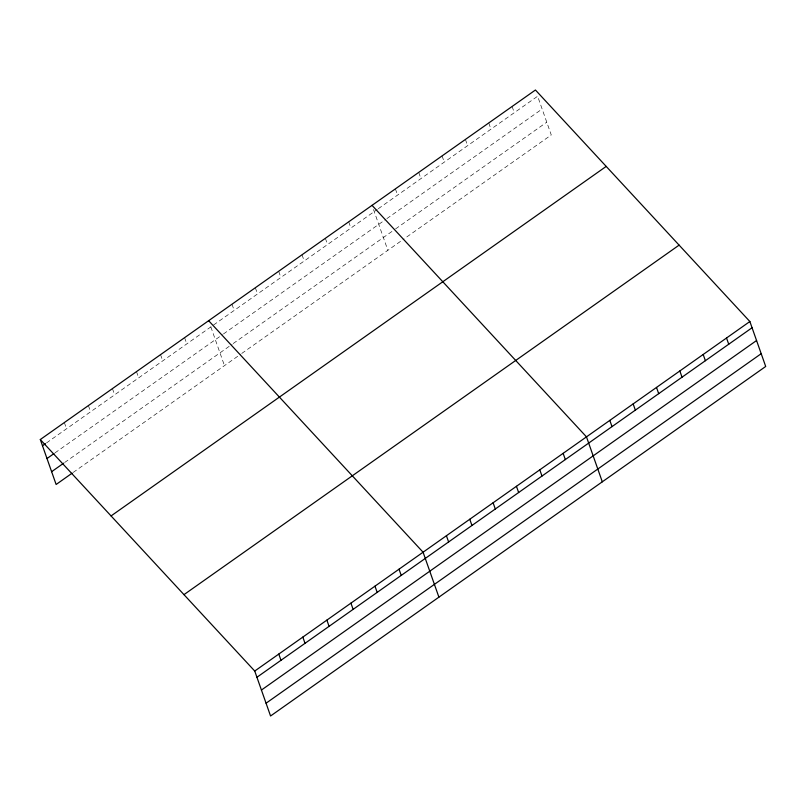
<?xml version="1.0" encoding="UTF-8"?>
<svg xmlns="http://www.w3.org/2000/svg" width="806" height="806" viewBox="0 0 806 806"><rect width="100%" height="100%" fill="white"/><g stroke="black" fill="none" stroke-linecap="round" stroke-linejoin="round"><path stroke-width="0.6" stroke-dasharray="4.03 3.02" d="M46.496 442.927L377.279 209.429M378.296 208.714L537.632 96.236L551.264 134.955L405.126 238.123M55.01 452.871L222.446 334.681M223.453 333.966L385.842 219.343M386.86 218.617L542.136 109.012M64.651 462.503L232.158 344.263M233.166 343.547L394.537 229.639M395.555 228.924L546.77 122.18M73.165 472.447L240.712 354.177M241.729 353.461L404.108 238.838M512.102 106.483L514.288 112.709M488.758 122.965L490.945 129.192M465.415 139.438L467.601 145.664M442.071 155.921L444.267 162.147M418.727 172.393L420.923 178.62M395.383 188.876L397.58 195.102M373.5 209.5L387.867 250.293M348.706 221.831L350.892 228.048M325.362 238.304L327.548 244.53M302.018 254.787L304.205 261.003M278.675 271.259L280.871 277.486M255.331 287.742L257.527 293.958M231.987 304.215L234.183 310.441M210.84 326.914L224.471 365.642M184.594 337.674L186.791 343.89M160.545 354.65L162.741 360.866M136.496 371.626L138.692 377.843M112.447 388.603L114.643 394.819M88.398 405.579L90.594 411.795M64.349 422.556L66.545 428.772"/><path stroke-width="1.21" d="M40.3 439.532L535.436 90.01L749.872 321.523L765.7 366.468L270.564 715.99L254.736 671.045L40.3 439.532L56.128 484.477L72.157 473.152M42.496 445.748L45.499 443.632M46.99 458.533L54.002 453.577M51.624 471.691L63.654 463.208M111.067 515.931L606.203 166.409M183.97 594.647L679.105 245.125M254.736 671.045L749.872 321.523M256.923 677.272L752.069 327.75M261.426 690.047L756.562 340.525M266.061 703.215L761.196 353.693M372.04 205.349L586.476 436.862L602.304 481.817M208.643 320.697L423.079 552.211L438.907 597.155M726.528 338.006L728.725 344.222M703.185 354.479L705.381 360.705M679.841 370.962L682.037 377.178M656.507 387.434L658.693 393.66M633.163 403.917L635.35 410.133M609.82 420.389L612.006 426.616M563.132 453.345L565.328 459.571M539.788 469.817L541.985 476.044M516.445 486.3L518.641 492.526M493.111 502.773L495.297 508.999M469.767 519.255L471.953 525.482M446.423 535.728L448.61 541.954M399.03 569.187L401.217 575.403M374.981 586.163L377.168 592.38M350.932 603.14L353.119 609.356M326.883 620.116L329.07 626.343M302.834 637.093L305.021 643.319M278.785 654.069L280.972 660.295"/></g></svg>
